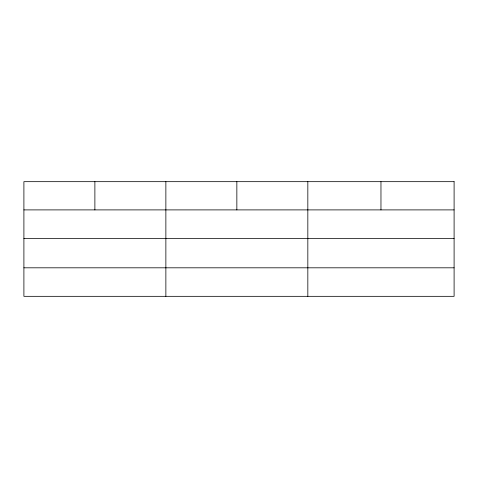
<?xml version="1.0" encoding="UTF-8"?>
<svg xmlns="http://www.w3.org/2000/svg" width="478" height="478" viewBox="0 0 478 478"><rect width="100%" height="100%" fill="white"/><g stroke="black" fill="none" stroke-linecap="round" stroke-linejoin="round"><path stroke-width="0.72" d="M23.9 209.896L454.1 209.896M23.9 238.42L454.1 238.42M23.9 267.811L454.1 267.811M380.966 181.67L380.966 209.896M307.832 181.67L307.832 296.33M236.849 181.67L236.849 209.896M165.866 181.67L165.866 296.33M94.883 181.67L94.883 209.896M454.1 181.67L23.9 181.67L23.9 296.33L454.1 296.33L454.1 181.67"/></g></svg>
